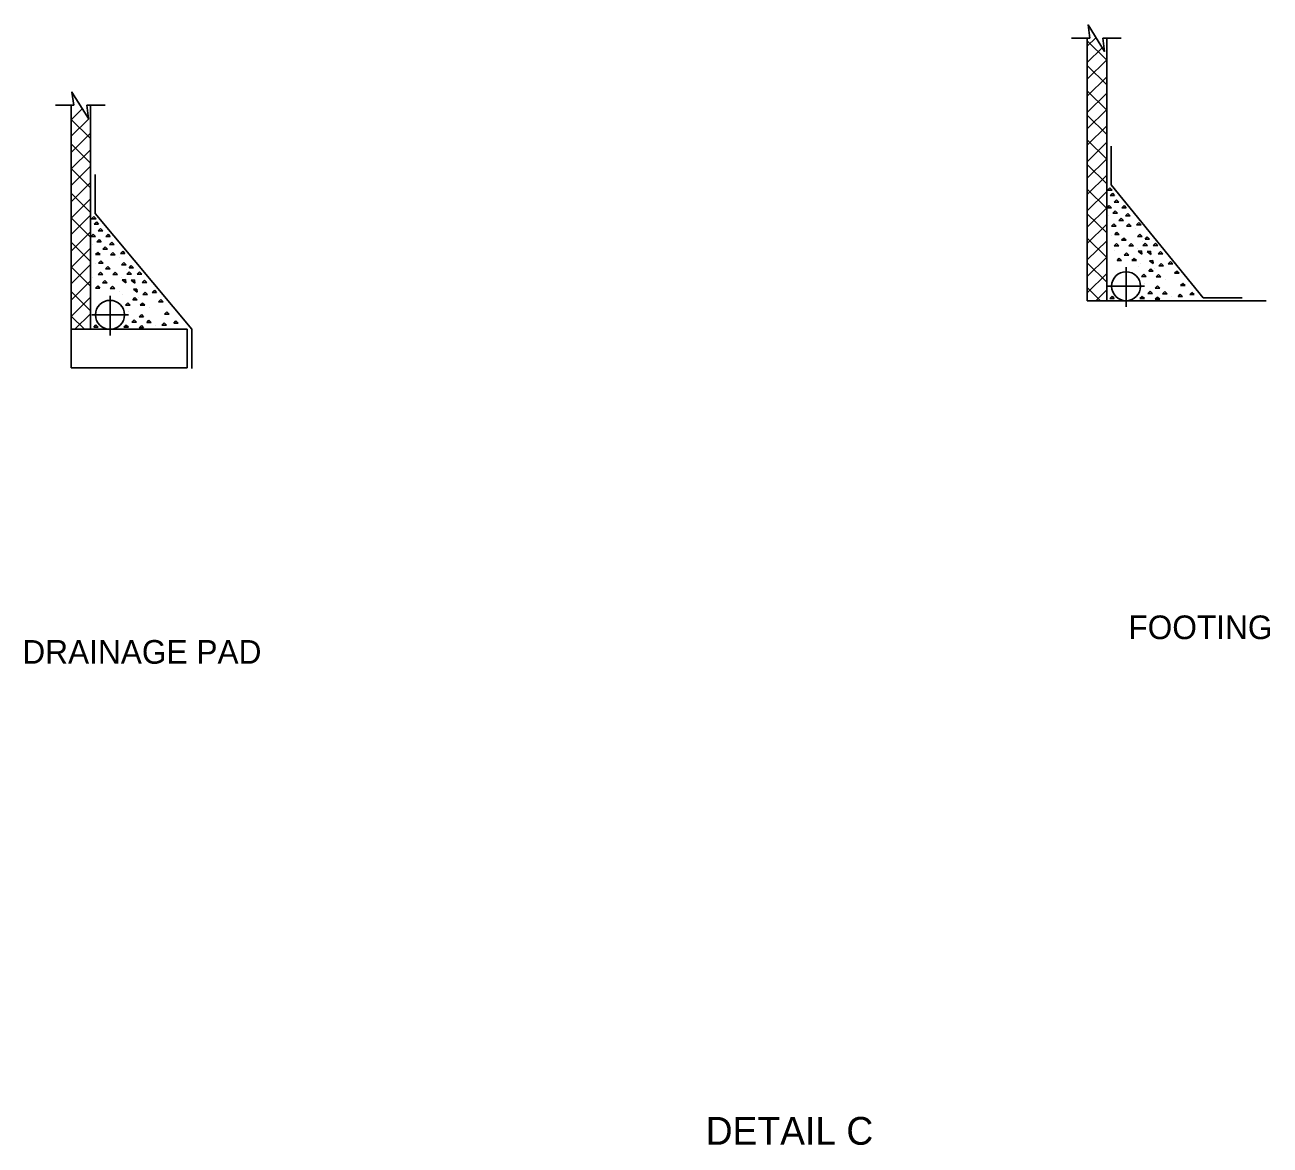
# Model space of a CAD drawing. Extents: x -1189.7 to -1130.7, y 892.4 to 924.3.
# Drawn here: x -1141.4 to -1130.67, y 910.86 to 920.52 of the extents above; entities that cross this region are included whole.
import ezdxf

# ---------------------------------------------------------------- set-up
doc = ezdxf.new("R2010")
doc.units = 0
for name, color, linetype in [('df_NO-PLOT', 7, 'Continuous'), ('str_Center-Line-A', 7, 'Continuous'), ('str_Concrete-A', 7, 'Continuous'), ('str_Hatching-A', 7, 'Continuous'), ('str_Non-Metallic-Components-B', 7, 'Continuous')]:
    doc.layers.add(name, color=color, linetype=linetype)

msp = doc.modelspace()

# ---------------------------------------------------------------- linework, layer by layer
at = {"layer": 'str_Center-Line-A'}
for p, q in [((-1131.91, 918.428), (-1131.91, 918.088)), ((-1132.066, 918.265), (-1131.752, 918.265)), ((-1140.67, 918.182), (-1140.67, 917.841)), ((-1140.826, 918.018), (-1140.512, 918.018))]:
    msp.add_line(p, q, dxfattribs=at)
at = {"layer": 'str_Concrete-A'}
for p, q in [((-1132.223, 920.404), (-1132.38, 920.404)), ((-1132.244, 920.404), (-1132.244, 918.14)), ((-1131.952, 920.404), (-1132.109, 920.404)), ((-1132.077, 920.404), (-1132.077, 918.14)), ((-1140.983, 919.825), (-1141.14, 919.825)), ((-1141.004, 919.825), (-1141.004, 917.893)), ((-1140.712, 919.825), (-1140.869, 919.825)), ((-1140.837, 919.825), (-1140.837, 917.893)), ((-1140.799, 918.893), (-1140.799, 919.227)), ((-1140.799, 918.893), (-1139.966, 917.893)), ((-1132.244, 918.14), (-1130.701, 918.14)), ((-1141.004, 917.893), (-1140.004, 917.893)), ((-1141.004, 917.893), (-1141.004, 917.56)), ((-1140.004, 917.893), (-1140.004, 917.56)), ((-1139.966, 917.893), (-1139.966, 917.555)), ((-1141.004, 917.56), (-1140.004, 917.56))]:
    msp.add_line(p, q, dxfattribs=at)
for points in [[(-1132.223, 920.404), (-1132.238, 920.519), (-1132.095, 920.29), (-1132.109, 920.404)], [(-1140.983, 919.825), (-1140.998, 919.939), (-1140.855, 919.71), (-1140.869, 919.825)]]:
    msp.add_lwpolyline(points, dxfattribs=at)
at = {"layer": 'str_Hatching-A'}
for p, q in [((-1132.244, 920.334), (-1132.17, 920.408)), ((-1132.244, 920.38), (-1132.077, 920.214)), ((-1132.244, 920.193), (-1132.115, 920.322)), ((-1132.244, 920.051), (-1132.077, 920.218)), ((-1132.244, 920.168), (-1132.077, 920.002)), ((-1132.244, 919.905), (-1132.077, 920.072)), ((-1132.244, 919.951), (-1132.077, 919.784)), ((-1132.244, 919.763), (-1132.077, 919.93)), ((-1141.004, 919.7), (-1140.909, 919.795)), ((-1132.244, 919.622), (-1132.077, 919.789)), ((-1141.004, 919.558), (-1140.854, 919.709)), ((-1141.004, 919.704), (-1140.837, 919.538)), ((-1132.244, 919.739), (-1132.077, 919.572)), ((-1132.244, 919.481), (-1132.077, 919.647)), ((-1141.004, 919.417), (-1140.837, 919.584)), ((-1132.244, 919.527), (-1132.077, 919.36)), ((-1141.004, 919.492), (-1140.837, 919.325)), ((-1141.004, 919.276), (-1140.837, 919.442)), ((-1132.244, 919.339), (-1132.077, 919.506)), ((-1132.244, 919.198), (-1132.077, 919.364)), ((-1132.244, 919.315), (-1132.077, 919.148)), ((-1141.004, 919.134), (-1140.837, 919.301)), ((-1141.004, 919.28), (-1140.837, 919.113)), ((-1132.244, 919.056), (-1132.077, 919.223)), ((-1141.004, 918.993), (-1140.837, 919.159)), ((-1132.244, 919.103), (-1132.077, 918.936)), ((-1132.069, 919.093), (-1132.049, 919.113)), ((-1132.049, 919.113), (-1132.03, 919.093)), ((-1141.004, 919.068), (-1140.837, 918.901)), ((-1141.004, 918.851), (-1140.837, 919.018)), ((-1132.244, 918.915), (-1132.077, 919.082)), ((-1132.069, 919.093), (-1132.03, 919.093)), ((-1132.048, 919.047), (-1132.028, 919.067)), ((-1132.048, 919.047), (-1132.009, 919.047)), ((-1132.028, 919.067), (-1132.009, 919.047)), ((-1132.012, 918.989), (-1131.992, 919.009)), ((-1132.012, 918.989), (-1131.973, 918.989)), ((-1131.992, 919.009), (-1131.973, 918.989)), ((-1132.244, 918.773), (-1132.077, 918.94)), ((-1132.244, 918.89), (-1132.077, 918.724)), ((-1132.074, 918.942), (-1132.055, 918.962)), ((-1132.074, 918.942), (-1132.035, 918.942)), ((-1132.055, 918.962), (-1132.035, 918.942)), ((-1132.024, 918.896), (-1132.004, 918.916)), ((-1132.024, 918.896), (-1131.985, 918.896)), ((-1132.004, 918.916), (-1131.985, 918.896)), ((-1131.947, 918.941), (-1131.927, 918.961)), ((-1131.947, 918.941), (-1131.908, 918.941)), ((-1131.927, 918.961), (-1131.908, 918.941)), ((-1131.914, 918.872), (-1131.894, 918.892)), ((-1131.894, 918.892), (-1131.874, 918.872)), ((-1141.004, 918.71), (-1140.837, 918.877)), ((-1141.004, 918.856), (-1140.837, 918.689)), ((-1140.829, 918.846), (-1140.809, 918.866)), ((-1140.829, 918.846), (-1140.789, 918.846)), ((-1140.809, 918.866), (-1140.789, 918.846)), ((-1140.808, 918.801), (-1140.788, 918.82)), ((-1140.808, 918.801), (-1140.769, 918.801)), ((-1140.788, 918.82), (-1140.769, 918.801)), ((-1132.244, 918.632), (-1132.077, 918.799)), ((-1132.059, 918.875), (-1132.059, 918.875)), ((-1132.059, 918.875), (-1132.059, 918.875)), ((-1132.034, 918.784), (-1132.014, 918.804)), ((-1132.034, 918.784), (-1131.994, 918.784)), ((-1132.014, 918.804), (-1131.994, 918.784)), ((-1131.971, 918.831), (-1131.952, 918.851)), ((-1131.971, 918.831), (-1131.932, 918.831)), ((-1131.952, 918.851), (-1131.932, 918.831)), ((-1131.914, 918.872), (-1131.874, 918.872)), ((-1131.906, 918.783), (-1131.887, 918.803)), ((-1131.906, 918.783), (-1131.867, 918.783)), ((-1131.887, 918.803), (-1131.867, 918.783)), ((-1131.82, 918.794), (-1131.801, 918.814)), ((-1131.82, 918.794), (-1131.781, 918.794)), ((-1131.801, 918.814), (-1131.781, 918.794)), ((-1141.004, 918.568), (-1140.837, 918.735)), ((-1140.834, 918.695), (-1140.815, 918.715)), ((-1140.834, 918.695), (-1140.795, 918.695)), ((-1140.815, 918.715), (-1140.795, 918.695)), ((-1140.784, 918.649), (-1140.764, 918.669)), ((-1140.772, 918.742), (-1140.752, 918.762)), ((-1140.772, 918.742), (-1140.733, 918.742)), ((-1140.764, 918.669), (-1140.745, 918.649)), ((-1140.752, 918.762), (-1140.733, 918.742)), ((-1140.707, 918.694), (-1140.687, 918.714)), ((-1140.707, 918.694), (-1140.668, 918.694)), ((-1140.687, 918.714), (-1140.668, 918.694)), ((-1132.244, 918.678), (-1132.077, 918.512)), ((-1132.038, 918.704), (-1132.038, 918.704)), ((-1132.038, 918.704), (-1132.038, 918.704)), ((-1132.008, 918.71), (-1131.989, 918.73)), ((-1132.008, 918.71), (-1131.969, 918.71)), ((-1131.989, 918.73), (-1131.969, 918.71)), ((-1131.95, 918.661), (-1131.93, 918.68)), ((-1131.93, 918.68), (-1131.91, 918.661)), ((-1131.83, 918.76), (-1131.83, 918.76)), ((-1131.83, 918.76), (-1131.83, 918.76)), ((-1131.81, 918.695), (-1131.79, 918.715)), ((-1131.81, 918.695), (-1131.77, 918.695)), ((-1131.79, 918.715), (-1131.77, 918.695)), ((-1131.746, 918.67), (-1131.727, 918.69)), ((-1131.746, 918.67), (-1131.707, 918.67)), ((-1131.727, 918.69), (-1131.707, 918.67)), ((-1141.004, 918.644), (-1140.837, 918.477)), ((-1141.004, 918.427), (-1140.837, 918.594)), ((-1140.819, 918.628), (-1140.819, 918.628)), ((-1140.819, 918.628), (-1140.819, 918.628)), ((-1140.784, 918.649), (-1140.745, 918.649)), ((-1140.731, 918.584), (-1140.712, 918.604)), ((-1140.731, 918.584), (-1140.692, 918.584)), ((-1140.712, 918.604), (-1140.692, 918.584)), ((-1140.674, 918.625), (-1140.654, 918.645)), ((-1140.674, 918.625), (-1140.634, 918.625)), ((-1140.654, 918.645), (-1140.634, 918.625)), ((-1140.58, 918.547), (-1140.56, 918.567)), ((-1140.56, 918.567), (-1140.541, 918.547)), ((-1132.244, 918.491), (-1132.077, 918.657)), ((-1132.013, 918.577), (-1132.013, 918.577)), ((-1132.013, 918.577), (-1132.013, 918.577)), ((-1132.012, 918.614), (-1131.992, 918.634)), ((-1132.012, 918.614), (-1131.973, 918.614)), ((-1131.992, 918.634), (-1131.973, 918.614)), ((-1131.95, 918.661), (-1131.91, 918.661)), ((-1131.885, 918.613), (-1131.865, 918.632)), ((-1131.885, 918.613), (-1131.845, 918.613)), ((-1131.865, 918.632), (-1131.845, 918.613)), ((-1131.808, 918.59), (-1131.808, 918.59)), ((-1131.808, 918.59), (-1131.808, 918.59)), ((-1131.805, 918.567), (-1131.777, 918.57)), ((-1131.805, 918.567), (-1131.774, 918.542)), ((-1131.777, 918.57), (-1131.774, 918.542)), ((-1131.767, 918.653), (-1131.767, 918.653)), ((-1131.767, 918.653), (-1131.767, 918.653)), ((-1131.765, 918.617), (-1131.745, 918.637)), ((-1131.765, 918.617), (-1131.726, 918.617)), ((-1131.745, 918.637), (-1131.726, 918.617)), ((-1131.727, 918.563), (-1131.699, 918.566)), ((-1131.727, 918.563), (-1131.697, 918.538)), ((-1131.699, 918.566), (-1131.697, 918.538)), ((-1131.676, 918.617), (-1131.656, 918.637)), ((-1131.676, 918.617), (-1131.636, 918.617)), ((-1131.656, 918.637), (-1131.636, 918.617)), ((-1131.633, 918.543), (-1131.613, 918.563)), ((-1131.613, 918.563), (-1131.594, 918.543)), ((-1141.004, 918.286), (-1140.837, 918.452)), ((-1140.798, 918.457), (-1140.798, 918.457)), ((-1140.798, 918.457), (-1140.798, 918.457)), ((-1140.794, 918.537), (-1140.774, 918.557)), ((-1140.794, 918.537), (-1140.754, 918.537)), ((-1140.774, 918.557), (-1140.754, 918.537)), ((-1140.768, 918.463), (-1140.749, 918.483)), ((-1140.768, 918.463), (-1140.729, 918.463)), ((-1140.749, 918.483), (-1140.729, 918.463)), ((-1140.666, 918.536), (-1140.647, 918.556)), ((-1140.666, 918.536), (-1140.627, 918.536)), ((-1140.647, 918.556), (-1140.627, 918.536)), ((-1140.59, 918.513), (-1140.59, 918.513)), ((-1140.59, 918.513), (-1140.59, 918.513)), ((-1140.58, 918.547), (-1140.541, 918.547)), ((-1140.57, 918.448), (-1140.55, 918.468)), ((-1140.55, 918.468), (-1140.53, 918.448)), ((-1132.244, 918.349), (-1132.077, 918.516)), ((-1132.244, 918.466), (-1132.077, 918.299)), ((-1131.987, 918.487), (-1131.968, 918.507)), ((-1131.987, 918.487), (-1131.948, 918.487)), ((-1131.968, 918.507), (-1131.948, 918.487)), ((-1131.925, 918.534), (-1131.905, 918.553)), ((-1131.925, 918.534), (-1131.886, 918.534)), ((-1131.905, 918.553), (-1131.886, 918.534)), ((-1131.86, 918.486), (-1131.84, 918.505)), ((-1131.86, 918.486), (-1131.821, 918.486)), ((-1131.84, 918.505), (-1131.821, 918.486)), ((-1131.783, 918.463), (-1131.783, 918.463)), ((-1131.783, 918.463), (-1131.783, 918.463)), ((-1131.708, 918.485), (-1131.68, 918.487)), ((-1131.708, 918.485), (-1131.677, 918.46)), ((-1131.68, 918.487), (-1131.677, 918.46)), ((-1131.633, 918.543), (-1131.594, 918.543)), ((-1131.627, 918.44), (-1131.607, 918.46)), ((-1131.607, 918.46), (-1131.587, 918.44)), ((-1131.547, 918.457), (-1131.527, 918.477)), ((-1131.547, 918.457), (-1131.508, 918.457)), ((-1131.527, 918.477), (-1131.508, 918.457)), ((-1141.004, 918.431), (-1140.837, 918.265)), ((-1140.772, 918.367), (-1140.752, 918.387)), ((-1140.772, 918.367), (-1140.733, 918.367)), ((-1140.752, 918.387), (-1140.733, 918.367)), ((-1140.71, 918.414), (-1140.69, 918.434)), ((-1140.71, 918.414), (-1140.67, 918.414)), ((-1140.69, 918.434), (-1140.67, 918.414)), ((-1140.645, 918.366), (-1140.625, 918.386)), ((-1140.645, 918.366), (-1140.605, 918.366)), ((-1140.625, 918.386), (-1140.605, 918.366)), ((-1140.57, 918.448), (-1140.53, 918.448)), ((-1140.527, 918.406), (-1140.527, 918.406)), ((-1140.527, 918.406), (-1140.527, 918.406)), ((-1140.525, 918.37), (-1140.505, 918.39)), ((-1140.525, 918.37), (-1140.486, 918.37)), ((-1140.506, 918.423), (-1140.487, 918.443)), ((-1140.506, 918.423), (-1140.467, 918.423)), ((-1140.505, 918.39), (-1140.486, 918.37)), ((-1140.487, 918.443), (-1140.467, 918.423)), ((-1140.436, 918.37), (-1140.416, 918.39)), ((-1140.436, 918.37), (-1140.396, 918.37)), ((-1140.416, 918.39), (-1140.396, 918.37)), ((-1132.244, 918.208), (-1132.077, 918.375)), ((-1131.802, 918.438), (-1131.802, 918.438)), ((-1131.802, 918.438), (-1131.802, 918.438)), ((-1131.777, 918.348), (-1131.757, 918.368)), ((-1131.777, 918.348), (-1131.737, 918.348)), ((-1131.757, 918.368), (-1131.737, 918.348)), ((-1131.714, 918.395), (-1131.695, 918.415)), ((-1131.714, 918.395), (-1131.675, 918.395)), ((-1131.695, 918.415), (-1131.675, 918.395)), ((-1131.663, 918.418), (-1131.663, 918.418)), ((-1131.663, 918.418), (-1131.663, 918.418)), ((-1131.649, 918.347), (-1131.63, 918.367)), ((-1131.649, 918.347), (-1131.61, 918.347)), ((-1131.63, 918.367), (-1131.61, 918.347)), ((-1131.627, 918.44), (-1131.587, 918.44)), ((-1131.492, 918.376), (-1131.472, 918.396)), ((-1131.492, 918.376), (-1131.453, 918.376)), ((-1131.472, 918.396), (-1131.453, 918.376)), ((-1141.004, 918.144), (-1140.837, 918.311)), ((-1140.822, 918.338), (-1140.822, 918.338)), ((-1140.822, 918.338), (-1140.822, 918.338)), ((-1140.796, 918.247), (-1140.776, 918.267)), ((-1140.796, 918.247), (-1140.757, 918.247)), ((-1140.776, 918.267), (-1140.757, 918.247)), ((-1140.734, 918.294), (-1140.714, 918.314)), ((-1140.734, 918.294), (-1140.694, 918.294)), ((-1140.714, 918.314), (-1140.694, 918.294)), ((-1140.669, 918.246), (-1140.649, 918.266)), ((-1140.669, 918.246), (-1140.629, 918.246)), ((-1140.649, 918.266), (-1140.629, 918.246)), ((-1140.568, 918.343), (-1140.568, 918.343)), ((-1140.568, 918.343), (-1140.568, 918.343)), ((-1140.565, 918.32), (-1140.537, 918.323)), ((-1140.565, 918.32), (-1140.534, 918.295)), ((-1140.537, 918.323), (-1140.534, 918.295)), ((-1140.487, 918.316), (-1140.459, 918.319)), ((-1140.487, 918.316), (-1140.457, 918.291)), ((-1140.468, 918.238), (-1140.44, 918.24)), ((-1140.468, 918.238), (-1140.437, 918.213)), ((-1140.459, 918.319), (-1140.457, 918.291)), ((-1140.44, 918.24), (-1140.437, 918.213)), ((-1140.393, 918.296), (-1140.373, 918.316)), ((-1140.393, 918.296), (-1140.353, 918.296)), ((-1140.373, 918.316), (-1140.353, 918.296)), ((-1132.244, 918.254), (-1132.13, 918.14)), ((-1131.747, 918.291), (-1131.747, 918.291)), ((-1131.747, 918.291), (-1131.747, 918.291)), ((-1131.659, 918.248), (-1131.64, 918.267)), ((-1131.659, 918.248), (-1131.62, 918.248)), ((-1131.64, 918.267), (-1131.62, 918.248)), ((-1131.573, 918.324), (-1131.573, 918.324)), ((-1131.573, 918.324), (-1131.573, 918.324)), ((-1131.44, 918.27), (-1131.421, 918.289)), ((-1131.44, 918.27), (-1131.401, 918.27)), ((-1131.421, 918.289), (-1131.401, 918.27)), ((-1141.004, 918.219), (-1140.837, 918.053)), ((-1141.004, 918.003), (-1140.837, 918.17)), ((-1140.592, 918.223), (-1140.592, 918.223)), ((-1140.592, 918.223), (-1140.592, 918.223)), ((-1140.562, 918.192), (-1140.562, 918.192)), ((-1140.562, 918.192), (-1140.562, 918.192)), ((-1140.474, 918.148), (-1140.455, 918.168)), ((-1140.474, 918.148), (-1140.435, 918.148)), ((-1140.455, 918.168), (-1140.435, 918.148)), ((-1140.423, 918.171), (-1140.423, 918.171)), ((-1140.423, 918.171), (-1140.423, 918.171)), ((-1140.386, 918.193), (-1140.367, 918.213)), ((-1140.386, 918.193), (-1140.347, 918.193)), ((-1140.367, 918.213), (-1140.347, 918.193)), ((-1140.307, 918.21), (-1140.287, 918.23)), ((-1140.307, 918.21), (-1140.268, 918.21)), ((-1140.287, 918.23), (-1140.268, 918.21)), ((-1140.252, 918.129), (-1140.232, 918.149)), ((-1140.252, 918.129), (-1140.213, 918.129)), ((-1140.232, 918.149), (-1140.213, 918.129)), ((-1132.17, 918.14), (-1132.077, 918.233)), ((-1132.05, 918.158), (-1132.031, 918.178)), ((-1132.05, 918.158), (-1132.011, 918.158)), ((-1132.031, 918.178), (-1132.011, 918.158)), ((-1131.79, 918.158), (-1131.77, 918.177)), ((-1131.79, 918.158), (-1131.75, 918.158)), ((-1131.77, 918.177), (-1131.75, 918.158)), ((-1131.722, 918.201), (-1131.702, 918.221)), ((-1131.722, 918.201), (-1131.682, 918.201)), ((-1131.702, 918.221), (-1131.682, 918.201)), ((-1131.659, 918.152), (-1131.639, 918.171)), ((-1131.659, 918.152), (-1131.62, 918.152)), ((-1131.639, 918.171), (-1131.62, 918.152)), ((-1131.595, 918.2), (-1131.575, 918.219)), ((-1131.595, 918.2), (-1131.555, 918.2)), ((-1131.575, 918.219), (-1131.555, 918.2)), ((-1131.518, 918.177), (-1131.518, 918.177)), ((-1131.518, 918.177), (-1131.518, 918.177)), ((-1131.462, 918.176), (-1131.442, 918.195)), ((-1131.462, 918.176), (-1131.423, 918.176)), ((-1131.442, 918.195), (-1131.423, 918.176)), ((-1131.361, 918.192), (-1131.342, 918.212)), ((-1131.361, 918.192), (-1131.322, 918.192)), ((-1131.342, 918.212), (-1131.322, 918.192)), ((-1140.972, 917.893), (-1140.837, 918.028)), ((-1140.537, 918.101), (-1140.517, 918.121)), ((-1140.537, 918.101), (-1140.497, 918.101)), ((-1140.517, 918.121), (-1140.497, 918.101)), ((-1140.507, 918.044), (-1140.507, 918.044)), ((-1140.507, 918.044), (-1140.507, 918.044)), ((-1140.409, 918.1), (-1140.39, 918.12)), ((-1140.409, 918.1), (-1140.37, 918.1)), ((-1140.39, 918.12), (-1140.37, 918.1)), ((-1140.333, 918.077), (-1140.333, 918.077)), ((-1140.2, 918.023), (-1140.181, 918.043)), ((-1140.2, 918.023), (-1140.161, 918.023)), ((-1140.181, 918.043), (-1140.161, 918.023)), ((-1141.004, 918.007), (-1140.89, 917.893)), ((-1140.81, 917.912), (-1140.791, 917.931)), ((-1140.791, 917.931), (-1140.771, 917.912)), ((-1140.55, 917.911), (-1140.53, 917.93)), ((-1140.53, 917.93), (-1140.51, 917.911)), ((-1140.482, 917.954), (-1140.462, 917.974)), ((-1140.482, 917.954), (-1140.442, 917.954)), ((-1140.462, 917.974), (-1140.442, 917.954)), ((-1140.419, 918.001), (-1140.4, 918.021)), ((-1140.419, 918.001), (-1140.38, 918.001)), ((-1140.419, 917.905), (-1140.399, 917.925)), ((-1140.4, 918.021), (-1140.38, 918.001)), ((-1140.399, 917.925), (-1140.38, 917.905)), ((-1140.354, 917.953), (-1140.335, 917.973)), ((-1140.354, 917.953), (-1140.315, 917.953)), ((-1140.335, 917.973), (-1140.315, 917.953)), ((-1140.278, 917.93), (-1140.278, 917.93)), ((-1140.278, 917.93), (-1140.278, 917.93)), ((-1140.222, 917.929), (-1140.202, 917.948)), ((-1140.222, 917.929), (-1140.183, 917.929)), ((-1140.202, 917.948), (-1140.183, 917.929)), ((-1140.121, 917.945), (-1140.102, 917.965)), ((-1140.121, 917.945), (-1140.082, 917.945)), ((-1140.102, 917.965), (-1140.082, 917.945)), ((-1140.81, 917.912), (-1140.771, 917.912)), ((-1140.55, 917.911), (-1140.51, 917.911)), ((-1140.419, 917.905), (-1140.38, 917.905))]:
    msp.add_line(p, q, dxfattribs=at)
at = {"layer": 'str_Non-Metallic-Components-B'}
for p, q in [((-1132.039, 919.14), (-1132.039, 919.474)), ((-1132.039, 919.14), (-1131.244, 918.165)), ((-1131.244, 918.165), (-1130.91, 918.165))]:
    msp.add_line(p, q, dxfattribs=at)
for centre in [(-1131.91, 918.265), (-1140.67, 918.018)]:
    msp.add_circle(centre, 0.125, dxfattribs=at)

# ---------------------------------------------------------------- texts
at = {"layer": 'df_NO-PLOT'}
for s, height, p in [('FOOTING', 0.204, (-1131.89, 915.221)), ('DRAINAGE PAD', 0.20402, (-1141.426, 915.009)), ('DETAIL C', 0.24, (-1135.534, 910.86))]:
    msp.add_text(s, height=height, dxfattribs=at).set_placement(p)

doc.saveas('drawing.dxf')
